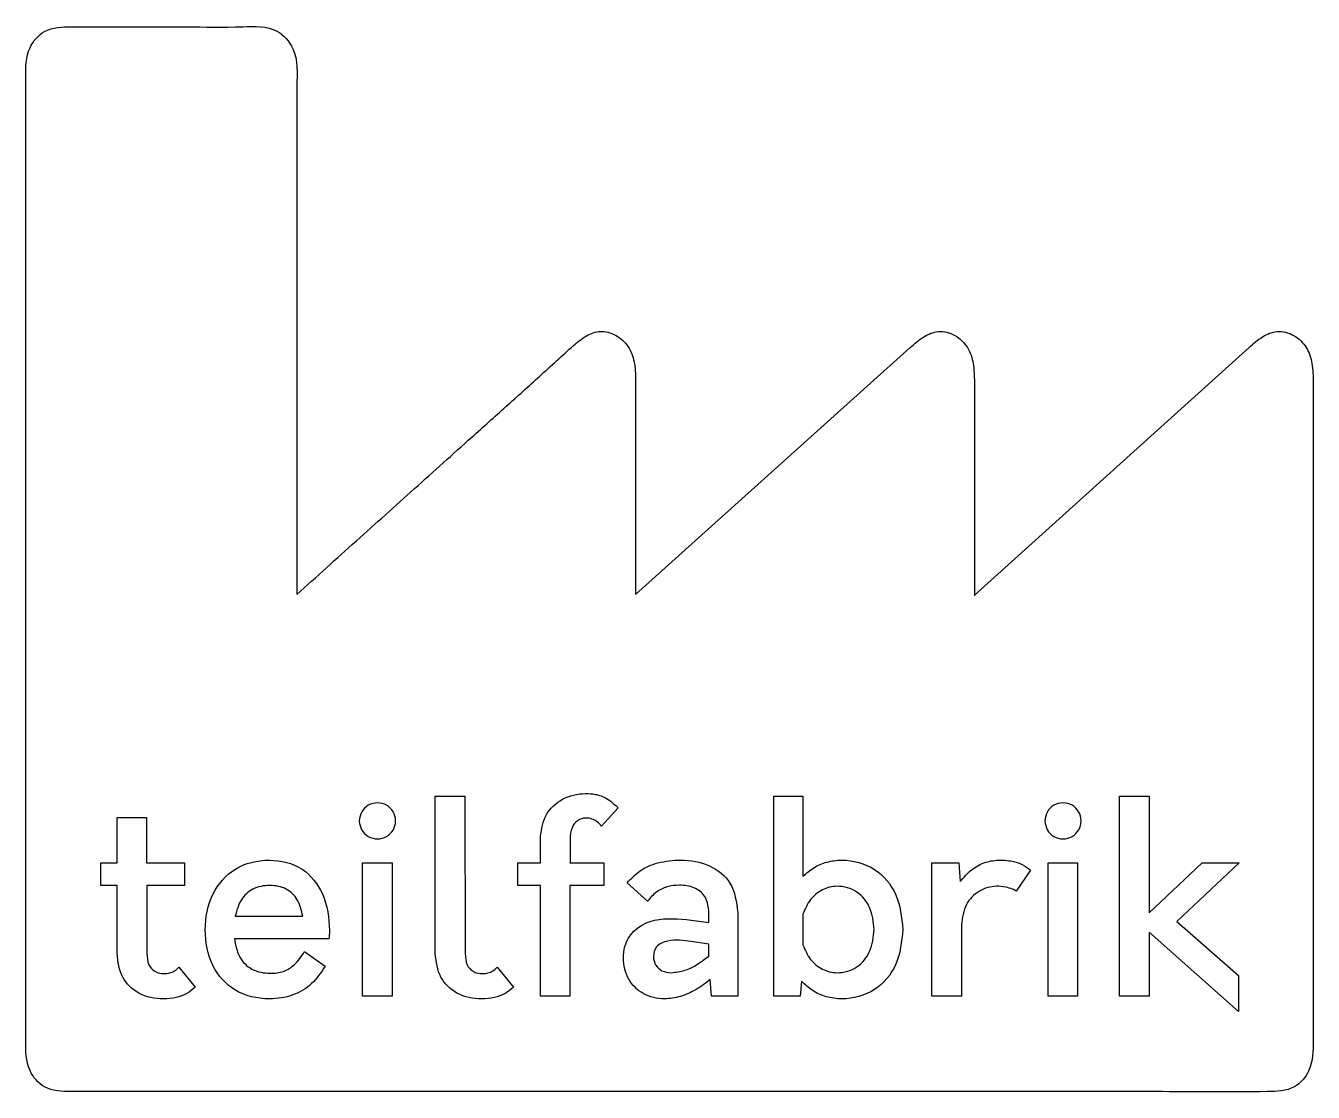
# Model space of a CAD drawing. Extents: x 0.8 to 55.3, y 1.2 to 46.3.
import ezdxf

# ---------------------------------------------------------------- set-up
doc = ezdxf.new("R2010")
doc.units = 0
doc.layers.get('0').update_dxf_attribs({"linetype": 'CONTINUOUS'})

msp = doc.modelspace()

# ---------------------------------------------------------------- linework, layer by layer
at = {"color": 7}
for p, q in [((12.251375, 43.754034), (12.251375, 22.241363)), ((26.588547, 22.24729), (38.212435, 32.696285)), ((40.925155, 22.195361), (52.549888, 32.696285)), ((26.59278, 31.332305), (26.59278, 22.246725)), ((40.930799, 31.226754), (40.930799, 22.195361)), ((40.930799, 22.195361), (40.925155, 22.195361)), ((18.116518, 7.044261), (18.116518, 13.703577)), ((18.116518, 13.703577), (19.369302, 13.703577)), ((19.369302, 13.703577), (19.380591, 7.044261)), ((32.442119, 5.238603), (32.442119, 13.703859)), ((32.442119, 13.703859), (33.672326, 13.703859)), ((33.672326, 13.703859), (33.672326, 10.306468)), ((47.072237, 5.238321), (47.072237, 13.703577)), ((47.072237, 13.703577), (48.325021, 13.703577)), ((48.325021, 13.703577), (48.325021, 8.770897)), ((25.84856, 13.206865), (25.148931, 12.439221)), ((4.649155, 10.881637), (4.649155, 12.800465)), ((4.649155, 12.800465), (5.90194, 12.800465)), ((5.90194, 12.800465), (5.90194, 10.881637)), ((14.899184, 12.65371), (14.899184, 12.65371)), ((43.911066, 12.65371), (43.911066, 12.65371)), ((22.564058, 10.881919), (22.564058, 11.999237)), ((23.817124, 11.919932), (23.817124, 10.881919)), ((3.960815, 9.922363), (3.960815, 10.881637)), ((3.960815, 10.881637), (4.649155, 10.881637)), ((5.90194, 10.881637), (7.50468, 10.881637)), ((7.50468, 10.881637), (7.50468, 9.922363)), ((15.034651, 10.881919), (16.287435, 10.881919)), ((15.034651, 5.238321), (15.034651, 10.881919)), ((15.034651, 10.881919), (15.034651, 10.881919)), ((16.287435, 10.881919), (16.287435, 5.238321)), ((21.616073, 9.922645), (21.616073, 10.881919)), ((21.616073, 10.881919), (22.564058, 10.881919)), ((23.816842, 10.881919), (25.250249, 10.881919)), ((23.817124, 10.881919), (23.816842, 10.881919)), ((25.250249, 10.881919), (25.250249, 9.922645)), ((39.124859, 5.238321), (39.124859, 10.881919)), ((39.124859, 10.881919), (40.265037, 10.881919)), ((40.265037, 10.881919), (40.33277, 10.091697)), ((43.300901, 10.577119), (42.70259, 9.685579)), ((43.300901, 10.577119), (43.300901, 10.577119)), ((44.046532, 10.881919), (45.299317, 10.881919)), ((44.046532, 5.238321), (44.046532, 10.881919)), ((44.046532, 10.881919), (44.046532, 10.881919)), ((45.299317, 10.881919), (45.299317, 5.238321)), ((48.325021, 8.770897), (50.570946, 10.881637)), ((52.139819, 10.881637), (49.498783, 8.398645)), ((50.570946, 10.881637), (52.139819, 10.881637)), ((4.649155, 9.922363), (3.960815, 9.922363)), ((4.649155, 7.044261), (4.649155, 9.922363)), ((7.50468, 9.922363), (5.913229, 9.922363)), ((5.913229, 9.922363), (5.913229, 7.044261)), ((22.564058, 9.922645), (21.616073, 9.922645)), ((22.564058, 5.238321), (22.564058, 9.922645)), ((25.250249, 9.922645), (23.816842, 9.922645)), ((23.816842, 9.922645), (23.816842, 5.238321)), ((27.091184, 9.256319), (26.233229, 10.035252)), ((29.687066, 8.353208), (29.687066, 8.861208)), ((30.917272, 8.782185), (30.917272, 5.238039)), ((30.917272, 8.782185), (30.917272, 8.782185)), ((9.649851, 8.624423), (12.505375, 8.624423)), ((9.649851, 8.624423), (9.649851, 8.624423)), ((28.75037, 8.477385), (29.687066, 8.353208)), ((33.672043, 8.714734), (33.672043, 7.405223)), ((40.377643, 8.263179), (40.377643, 5.238321)), ((49.498783, 8.398645), (52.106235, 6.107283)), ((49.498783, 8.398645), (49.498783, 8.398645)), ((13.611686, 7.664868), (9.615984, 7.664868)), ((13.611686, 7.664868), (13.611686, 7.664868)), ((36.685612, 8.059979), (36.685612, 8.059979)), ((37.904812, 8.059979), (37.904812, 8.059979)), ((52.106235, 4.595137), (48.325021, 7.947372)), ((48.325021, 7.947372), (48.325021, 5.238321)), ((12.584398, 7.123001), (13.45336, 6.513683)), ((29.686783, 7.43909), (28.941717, 7.551697)), ((29.686783, 6.93109), (29.686783, 7.43909)), ((18.116518, 7.044261), (18.116518, 7.044261)), ((7.267613, 6.468528), (7.956235, 5.621861)), ((20.735258, 6.468528), (21.42388, 5.621861)), ((28.10662, 6.231461), (28.10662, 6.231461)), ((52.106235, 6.107283), (52.106235, 4.595137)), ((7.956235, 5.621861), (7.956235, 5.621861)), ((29.811243, 5.238039), (29.754799, 5.937668)), ((33.615881, 5.870499), (33.559437, 5.238603)), ((16.287435, 5.238321), (15.034651, 5.238321)), ((23.816842, 5.238321), (22.564058, 5.238321)), ((30.917272, 5.238039), (29.811243, 5.238039)), ((33.559437, 5.238603), (32.442119, 5.238603)), ((40.377643, 5.238321), (39.124859, 5.238321)), ((45.299317, 5.238321), (44.046532, 5.238321)), ((48.325021, 5.238321), (47.072237, 5.238321)), ((40.642086, 1.197463), (2.724964, 1.198028))]:
    msp.add_line(p, q, dxfattribs=at)
for points, knots in [([(0.787791, 44.107941), (0.78749, 44.551728), (0.786976, 45.309791), (1.597573, 46.25207), (3.183468, 46.28851), (5.132489, 46.267214), (7.577026, 46.287219), (9.610454, 46.239246), (11.353035, 46.339892), (12.330084, 45.20466), (12.281351, 44.306497), (12.251375, 43.754034)], [0, 0, 0, 0, 1.295511, 2.212949, 3.382996, 5.795641, 8.208223, 10.620867, 12.072882, 13.07529, 14.677231, 14.677231, 14.677231, 14.677231]), ([(0.787791, 3.378759), (0.787415, 7.904217), (0.786662, 16.955153), (0.786662, 30.531547), (0.787415, 39.582483), (0.787791, 44.107941)], [0, 0, 0, 0, 13.576373, 27.152809, 40.729182, 40.729182, 40.729182, 40.729182]), ([(12.251375, 22.241363), (13.093512, 22.998202), (14.755742, 24.492071), (17.227122, 26.713075), (19.335041, 28.60739), (21.10067, 30.19549), (22.542574, 31.480013), (23.650246, 32.511632), (24.469987, 33.210446), (25.110791, 33.44625), (25.783859, 33.254316), (26.315612, 32.776569), (26.572149, 32.075242), (26.585677, 31.588096), (26.59278, 31.332305)], [0, 0, 0, 0, 3.396758, 6.70461, 9.968259, 11.898704, 13.829269, 15.760278, 16.44244, 17.054355, 17.71703, 18.431126, 19.123614, 19.88924, 19.88924, 19.88924, 19.88924]), ([(38.212435, 32.696285), (38.394994, 32.857812), (38.741217, 33.164149), (39.4163, 33.455536), (40.139879, 33.25293), (40.687159, 32.733401), (40.916163, 31.994302), (40.92577, 31.490507), (40.930799, 31.226754)], [0, 0, 0, 0, 0.732274, 1.388758, 2.102407, 2.844676, 3.564471, 4.355364, 4.355364, 4.355364, 4.355364]), ([(52.549888, 32.696285), (52.732447, 32.857812), (53.078671, 33.164149), (53.753753, 33.455536), (54.477332, 33.25293), (55.024612, 32.733401), (55.253617, 31.994302), (55.263223, 31.490507), (55.268252, 31.226754)], [0, 0, 0, 0, 0.732274, 1.388758, 2.102407, 2.844676, 3.564471, 4.355364, 4.355364, 4.355364, 4.355364]), ([(55.268252, 31.226754), (55.266349, 28.132278), (55.262541, 21.943306), (55.263126, 12.659793), (55.262781, 6.470758), (55.262608, 3.376219)], [0, 0, 0, 0, 9.283429, 18.56692, 27.850537, 27.850537, 27.850537, 27.850537]), ([(22.564058, 11.999237), (22.616439, 12.322385), (22.720203, 12.962527), (23.482322, 13.656717), (24.27647, 13.843274), (24.919235, 13.796777), (25.427875, 13.625985), (25.698359, 13.356507), (25.84856, 13.206865)], [0, 0, 0, 0, 0.958113, 1.897979, 2.886981, 3.323566, 3.8261, 4.453625, 4.453625, 4.453625, 4.453625]), ([(14.899184, 12.65371), (14.920551, 12.789943), (14.962533, 13.057613), (15.269692, 13.349349), (15.666048, 13.457761), (16.066653, 13.349314), (16.360979, 13.057612), (16.471642, 12.656234), (16.359778, 12.256122), (16.065607, 11.969208), (15.66603, 11.860909), (15.270753, 11.969342), (14.963958, 12.256112), (14.92093, 12.52023), (14.899184, 12.65371)], [0, 0, 0, 0, 0.403888, 0.793554, 1.191943, 1.59014, 1.979754, 2.383639, 2.779744, 3.167347, 3.565452, 3.963782, 4.351393, 4.747441, 4.747441, 4.747441, 4.747441]), ([(43.911066, 12.65371), (43.932433, 12.789943), (43.974415, 13.057613), (44.281574, 13.349349), (44.677929, 13.457761), (45.078534, 13.349314), (45.372861, 13.057612), (45.483524, 12.656234), (45.37166, 12.256122), (45.077489, 11.969208), (44.677911, 11.860909), (44.282635, 11.969342), (43.975839, 12.256112), (43.932811, 12.52023), (43.911066, 12.65371)], [0, 0, 0, 0, 0.403888, 0.793554, 1.191943, 1.59014, 1.979754, 2.383639, 2.779744, 3.167347, 3.565452, 3.963782, 4.351393, 4.747441, 4.747441, 4.747441, 4.747441]), ([(25.148931, 12.439221), (25.093207, 12.502853), (24.98067, 12.63136), (24.744586, 12.747379), (24.449792, 12.803213), (24.105088, 12.693827), (23.85823, 12.348475), (23.831496, 12.069762), (23.817124, 11.919932)], [0, 0, 0, 0, 0.251588, 0.508088, 0.771841, 1.138482, 1.522401, 1.968721, 1.968721, 1.968721, 1.968721]), ([(13.45336, 6.513683), (13.281219, 6.247648), (12.940686, 5.721373), (12.081557, 5.221258), (10.934261, 5.049323), (9.589583, 5.344176), (8.557242, 6.53057), (8.293587, 8.04926), (8.562359, 9.569585), (9.591793, 10.761382), (11.069431, 11.11379), (12.544553, 10.765066), (13.495042, 9.539037), (13.637597, 8.501303), (13.633944, 7.897915), (13.630026, 7.780893), (13.617775, 7.703384), (13.611686, 7.664868)], [0, 0, 0, 0, 0.939985, 1.859495, 2.873569, 4.381831, 5.765701, 7.315234, 8.866111, 10.261623, 11.76716, 13.205136, 14.558711, 16.136751, 16.252173, 16.370495, 16.487375, 16.487375, 16.487375, 16.487375]), ([(26.233229, 10.035252), (26.408255, 10.218767), (26.772302, 10.600473), (27.577716, 10.93242), (28.589035, 11.041546), (29.718923, 10.869837), (30.755699, 10.049274), (30.861327, 9.22092), (30.917272, 8.782185)], [0, 0, 0, 0, 0.753951, 1.568193, 2.544771, 3.78663, 4.922652, 6.201877, 6.201877, 6.201877, 6.201877]), ([(33.672326, 10.306468), (33.821011, 10.438681), (34.12022, 10.704742), (34.69541, 10.941639), (35.584973, 11.054775), (36.76497, 10.740144), (37.750798, 9.552587), (37.8517, 8.574713), (37.904812, 8.059979)], [0, 0, 0, 0, 0.593585, 1.194508, 1.830398, 3.267957, 4.640885, 6.166755, 6.166755, 6.166755, 6.166755]), ([(40.33277, 10.091697), (40.476988, 10.25901), (40.758398, 10.585488), (41.316853, 10.915187), (41.929752, 11.019584), (42.482156, 10.974739), (42.959639, 10.840642), (43.190256, 10.66256), (43.300901, 10.577119)], [0, 0, 0, 0, 0.659885, 1.287626, 1.89944, 2.493246, 2.944212, 3.360125, 3.360125, 3.360125, 3.360125]), ([(12.505375, 8.624423), (12.45296, 8.868033), (12.354763, 9.324421), (11.820496, 9.841438), (11.108787, 9.966367), (10.393198, 9.837741), (9.834931, 9.326087), (9.713792, 8.866832), (9.649851, 8.624423)], [0, 0, 0, 0, 0.7346, 1.376232, 2.089441, 2.82567, 3.487582, 4.227525, 4.227525, 4.227525, 4.227525]), ([(29.687066, 8.861208), (29.657235, 9.081234), (29.600819, 9.497345), (29.056163, 9.880348), (28.476163, 9.957511), (27.919785, 9.894522), (27.438428, 9.65449), (27.210193, 9.392781), (27.091184, 9.256319)], [0, 0, 0, 0, 0.638349, 1.207234, 1.834708, 2.371492, 2.866217, 3.405247, 3.405247, 3.405247, 3.405247]), ([(36.685612, 8.059979), (36.653951, 8.378378), (36.593907, 8.982209), (36.002751, 9.723704), (35.194921, 9.95588), (34.4726, 9.781646), (33.9455, 9.341487), (33.765272, 8.928411), (33.672043, 8.714734)], [0, 0, 0, 0, 0.944626, 1.791446, 2.670366, 3.308835, 3.95488, 4.647184, 4.647184, 4.647184, 4.647184]), ([(42.70259, 9.685579), (42.647832, 9.714777), (42.507945, 9.78937), (42.226648, 9.866909), (41.747013, 9.919408), (41.097262, 9.739989), (40.495137, 9.123786), (40.418225, 8.560426), (40.377643, 8.263179)], [0, 0, 0, 0, 0.185796, 0.474646, 0.86844, 1.6244, 2.412035, 3.291817, 3.291817, 3.291817, 3.291817]), ([(29.754799, 5.937668), (29.558893, 5.788803), (29.171882, 5.494721), (28.510361, 5.206189), (27.737175, 5.0715), (26.893162, 5.263386), (26.217536, 5.934624), (25.995758, 6.864434), (26.254863, 7.882214), (27.344137, 8.588752), (28.227705, 8.518778), (28.75037, 8.477385)], [0, 0, 0, 0, 0.736236, 1.454432, 2.141493, 3.06622, 3.930299, 4.852905, 5.822515, 6.884906, 8.423479, 8.423479, 8.423479, 8.423479]), ([(9.615984, 7.664868), (9.666671, 7.393615), (9.761684, 6.885148), (10.349367, 6.296636), (11.056192, 6.181211), (11.693789, 6.241147), (12.217731, 6.577308), (12.451056, 6.924555), (12.584398, 7.123001)], [0, 0, 0, 0, 0.81329, 1.52452, 2.327977, 2.880817, 3.414734, 4.126777, 4.126777, 4.126777, 4.126777]), ([(28.941717, 7.551697), (28.616559, 7.595941), (28.112706, 7.6645), (27.442147, 7.40459), (27.315459, 6.931994), (27.408747, 6.54422), (27.711177, 6.270825), (27.969161, 6.245144), (28.10662, 6.231461)], [0, 0, 0, 0, 0.984635, 1.525754, 1.94732, 2.323723, 2.679483, 3.085233, 3.085233, 3.085233, 3.085233]), ([(37.904812, 8.059979), (37.85173, 7.545267), (37.750888, 6.567461), (36.765015, 5.379652), (35.574731, 5.063134), (34.666349, 5.182914), (34.06852, 5.439857), (33.766026, 5.72765), (33.615881, 5.870499)], [0, 0, 0, 0, 1.525847, 2.898678, 4.336304, 5.002633, 5.629546, 6.247395, 6.247395, 6.247395, 6.247395]), ([(33.672043, 7.405223), (33.765272, 7.191547), (33.9455, 6.778471), (34.472601, 6.338311), (35.194964, 6.164071), (36.002863, 6.396276), (36.59393, 7.137847), (36.65396, 7.741629), (36.685612, 8.059979)], [0, 0, 0, 0, 0.692305, 1.338349, 1.976818, 2.855876, 3.702705, 4.647196, 4.647196, 4.647196, 4.647196]), ([(7.956235, 5.621861), (7.843299, 5.524423), (7.608475, 5.321822), (7.135698, 5.159077), (6.438814, 5.089647), (5.561869, 5.256935), (4.768953, 6.018048), (4.690141, 6.693165), (4.649155, 7.044261)], [0, 0, 0, 0, 0.444126, 0.923454, 1.467867, 2.541896, 3.495019, 4.527782, 4.527782, 4.527782, 4.527782]), ([(5.913229, 7.044261), (5.922708, 6.879741), (5.939549, 6.587439), (6.238232, 6.241286), (6.590546, 6.185301), (6.875987, 6.210646), (7.097946, 6.299682), (7.209078, 6.410276), (7.267613, 6.468528)], [0, 0, 0, 0, 0.483341, 0.858749, 1.265269, 1.497828, 1.718522, 1.964125, 1.964125, 1.964125, 1.964125]), ([(21.42388, 5.621861), (21.310944, 5.524423), (21.076119, 5.321823), (20.603342, 5.159075), (19.906394, 5.08965), (19.029363, 5.256902), (18.236319, 6.018022), (18.157504, 6.693162), (18.116518, 7.044261)], [0, 0, 0, 0, 0.444126, 0.923454, 1.467867, 2.54209, 3.495265, 4.52803, 4.52803, 4.52803, 4.52803]), ([(19.380591, 7.044261), (19.390092, 6.879737), (19.406972, 6.587417), (19.705687, 6.241339), (20.057949, 6.185293), (20.343381, 6.210654), (20.565403, 6.299704), (20.676653, 6.410279), (20.735258, 6.468528)], [0, 0, 0, 0, 0.483352, 0.858803, 1.2652, 1.49777, 1.718531, 1.964284, 1.964284, 1.964284, 1.964284]), ([(28.10662, 6.231461), (28.298922, 6.254064), (28.689105, 6.299927), (29.218307, 6.574699), (29.531168, 6.812707), (29.686783, 6.93109)], [0, 0, 0, 0, 0.57665, 1.170033, 1.757262, 1.757262, 1.757262, 1.757262]), ([(2.724964, 1.198028), (2.319354, 1.206734), (1.592748, 1.222331), (0.787251, 2.173616), (0.787592, 2.933556), (0.787791, 3.378759)], [0, 0, 0, 0, 1.16286, 2.083141, 3.384903, 3.384903, 3.384903, 3.384903]), ([(55.262608, 3.376219), (55.26247, 2.931545), (55.262234, 2.171872), (54.457034, 1.222821), (52.068605, 1.164553), (49.113776, 1.2064), (44.863202, 1.194668), (42.212915, 1.196423), (40.642086, 1.197463)], [0, 0, 0, 0, 1.299792, 2.220544, 3.384458, 8.103443, 11.346281, 16.065267, 16.065267, 16.065267, 16.065267])]:
    msp.add_open_spline(points, degree=3, knots=knots, dxfattribs=at)

doc.saveas('drawing.dxf')
